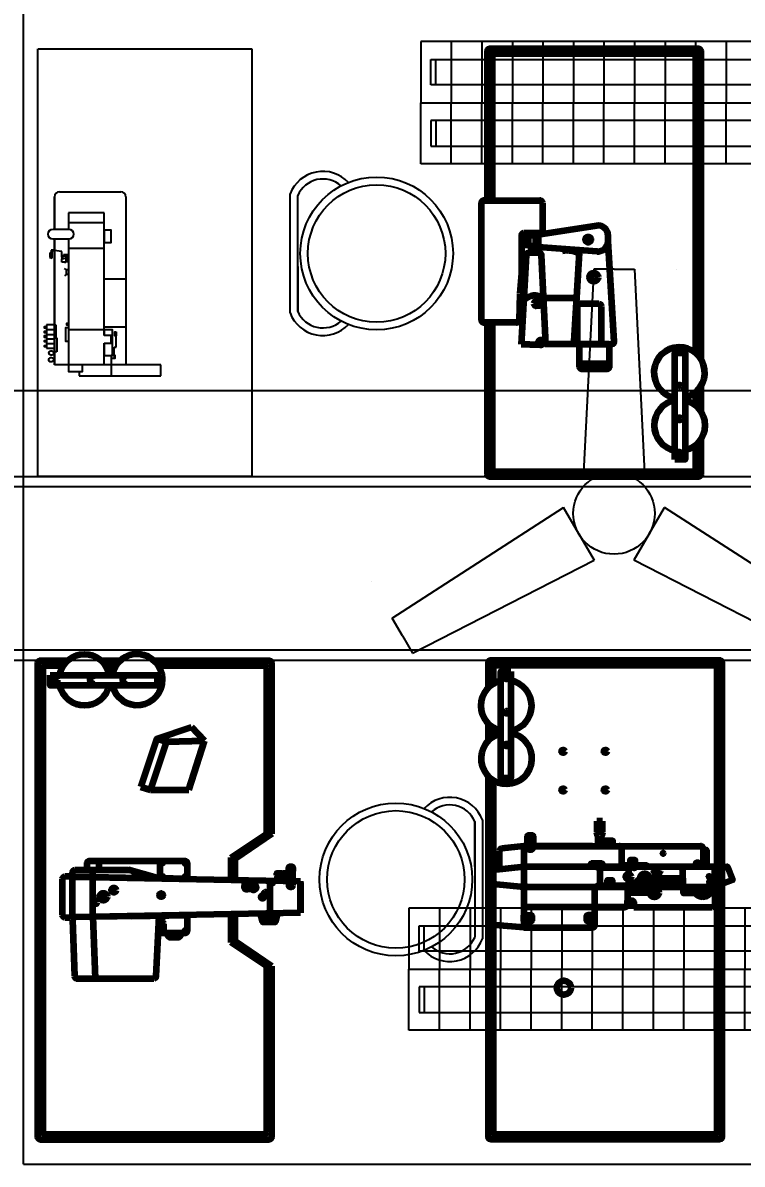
# Model space of a CAD drawing. Header units: inches. Extents: x 9 to 2198, y -380 to 182.
# Drawn here: x 531.1 to 601.8, y -138.6 to -26.5 of the extents above; entities that cross this region are included whole.
import ezdxf

# ---------------------------------------------------------------- set-up
doc = ezdxf.new("R2010")
doc.units = ezdxf.units.IN
doc.header["$MEASUREMENT"] = 0
doc.header["$PDMODE"] = 32
doc.header["$PDSIZE"] = -10
for name, color, linetype in [('beam', 50, 'Continuous'), ('center table', 30, 'Continuous'), ('chairs', 100, 'Continuous'), ('dimensions', 230, 'Continuous'), ('fans', 210, 'Continuous'), ('machines', 21, 'Continuous'), ('tubelights', 201, 'Continuous')]:
    doc.layers.add(name, color=color, linetype=linetype)
doc.styles.get("Standard").update_dxf_attribs({"font": 'arial.ttf'})
doc.dimstyles.get("Standard").update_dxf_attribs({"dimtxt": 11.9795, "dimasz": 0.18, "dimexe": 0.18, "dimexo": 0.0625, "dimgap": 0.09, "dimtad": 0, "dimtih": 1, "dimtoh": 1, "dimdec": 4, "dimzin": 0, "dimdsep": 46, "dimtxsty": 'Standard', "dimcen": 0.09, "dimadec": 0, "dimazin": 0, "dimtfac": 1, "dimtdec": 4, "dimtofl": 0, "dimtmove": 0, "dimatfit": 3, "dimfxl": 1, "dimtolj": 1, "dimtzin": 0, "dimarcsym": 0})

# ---------------------------------------------------------------- blocks, each defined once
blk = doc.blocks.new('nobs')
at = {"layer": 'machines'}
for p, q in [((826.11, 1346.75), (826.11, 1345.95)), ((826.11, 1345.95), (828.41, 1345.95)), ((826.58, 1345.95), (826.58, 1346.75)), ((827.04, 1345.95), (827.04, 1346.75)), ((827.49, 1345.95), (827.49, 1346.75)), ((827.95, 1345.95), (827.95, 1346.75)), ((828.41, 1345.95), (828.41, 1346.75))]:
    blk.add_line(p, q, dxfattribs=at)
for points in [[(826.26, 1345.95), (826.42, 1345.95), (826.42, 1345.78), (826.26, 1345.78)], [(826.72, 1345.95), (826.88, 1345.95), (826.88, 1345.78), (826.72, 1345.78)], [(827.17, 1345.95), (827.34, 1345.95), (827.34, 1345.78), (827.17, 1345.78)], [(827.63, 1345.95), (827.79, 1345.95), (827.79, 1345.78), (827.63, 1345.78)], [(828.12, 1345.95), (828.28, 1345.95), (828.28, 1345.78), (828.12, 1345.78)]]:
    blk.add_lwpolyline(points, close=True, dxfattribs=at)
blk = doc.blocks.new('*U28')
at = {"layer": 'fans'}
for p, q in [((-3.57, 10), (-4.57, -10)), ((-1.57, 10), (-3.57, 10)), ((-1.57, 10), (-1.57, 10)), ((-1.57, 10), (-1.57, 10)), ((-1.57, 10), (-1.57, 10)), ((-1.57, 10), (-1.57, 10)), ((-1.57, 10), (0.43, 10)), ((0.43, 10), (1.43, -10)), ((4.57, 10), (4.57, 10)), ((-1.57, -10), (-4.57, -10)), ((-1.57, -10), (1.43, -10))]:
    blk.add_line(p, q, dxfattribs=at)
blk = doc.blocks.new('*U29')
at = {"layer": 'fans', "color": 0, "linetype": 'ByBlock', "lineweight": -2, "transparency": 16777216}
blk.add_blockref('*U28', (1152.58, 51.52), dxfattribs=at)
for p, rotation in [((1138.1, 31.88), 120), ((1162.34, 29.16), 239.9999999999999)]:
    blk.add_blockref('*U28', p, dxfattribs=dict(at, rotation=rotation))
blk = doc.blocks.new('TUBELIGHT')
for p, q in [((2377.8, 620.73), (2329.8, 620.73)), ((2329.8, 620.73), (2329.8, 614.73)), ((2332.8, 620.73), (2332.8, 614.73)), ((2335.8, 620.73), (2335.8, 614.73)), ((2338.8, 620.73), (2338.8, 614.73)), ((2341.8, 620.73), (2341.8, 614.73)), ((2344.8, 620.73), (2344.8, 614.73)), ((2347.8, 620.73), (2347.8, 614.73)), ((2350.8, 620.73), (2350.8, 614.73)), ((2353.8, 620.73), (2353.8, 614.73)), ((2356.8, 620.73), (2356.8, 614.73)), ((2359.8, 620.73), (2359.8, 614.73)), ((2362.8, 620.73), (2362.8, 614.73)), ((2365.8, 620.73), (2365.8, 614.73)), ((2368.8, 620.73), (2368.8, 614.73)), ((2371.8, 620.73), (2371.8, 614.73)), ((2374.8, 620.73), (2374.8, 614.73)), ((2377.8, 614.73), (2377.8, 620.73)), ((2330.8, 618.98), (2376.8, 618.98)), ((2330.8, 616.48), (2330.8, 618.98)), ((2331.3, 616.48), (2331.3, 618.98)), ((2376.3, 618.98), (2376.3, 616.48)), ((2376.8, 618.98), (2376.8, 616.48)), ((2376.8, 616.48), (2330.8, 616.48)), ((2329.8, 614.73), (2377.8, 614.73)), ((2329.8, 608.73), (2329.8, 614.73)), ((2332.8, 608.73), (2332.8, 614.73)), ((2335.8, 608.73), (2335.8, 614.73)), ((2338.8, 608.73), (2338.8, 614.73)), ((2341.8, 608.73), (2341.8, 614.73)), ((2344.8, 608.73), (2344.8, 614.73)), ((2347.8, 608.73), (2347.8, 614.73)), ((2350.8, 608.73), (2350.8, 614.73)), ((2353.8, 608.73), (2353.8, 614.73)), ((2356.8, 608.73), (2356.8, 614.73)), ((2359.8, 608.73), (2359.8, 614.73)), ((2362.8, 608.73), (2362.8, 614.73)), ((2365.8, 608.73), (2365.8, 614.73)), ((2368.8, 608.73), (2368.8, 614.73)), ((2371.8, 608.73), (2371.8, 614.73)), ((2374.8, 608.73), (2374.8, 614.73)), ((2377.8, 614.73), (2377.8, 608.73)), ((2376.8, 612.98), (2330.8, 612.98)), ((2330.8, 612.98), (2330.8, 610.48)), ((2331.3, 612.98), (2331.3, 610.48)), ((2376.3, 610.48), (2376.3, 612.98)), ((2376.8, 610.48), (2376.8, 612.98)), ((2330.8, 610.48), (2376.8, 610.48)), ((2377.8, 608.73), (2329.8, 608.73))]:
    blk.add_line(p, q)
blk = doc.blocks.new('*D49')
at = {"layer": 'Defpoints', "color": 0, "transparency": 16777216}
for p in [(709.19, -62.62), (136.19, -80.06), (709.19, -80.06)]:
    blk.add_point(p, dxfattribs=at)
at = {"layer": 'dimensions', "color": 0, "lineweight": -2, "transparency": 16777216}
for p, q in [((136.19, -79.99), (136.19, -62.44)), ((136.37, -62.62), (388.45, -62.62)), ((709.01, -62.62), (456.94, -62.62)), ((709.19, -79.99), (709.19, -62.44))]:
    blk.add_line(p, q, dxfattribs=at)
at = {"layer": 'dimensions', "color": 0, "transparency": 16777216}
for points in [[(136.37, -62.59), (136.37, -62.65), (136.19, -62.62)], [(709.01, -62.59), (709.01, -62.65), (709.19, -62.62)]]:
    blk.add_solid(points, dxfattribs=at)
at = {"layer": 'dimensions', "color": 0, "transparency": 16777216, "insert": (422.69, -62.62), "char_height": 11.9795, "attachment_point": 5}
blk.add_mtext('\\A1;573.0000', dxfattribs=at)

msp = doc.modelspace()

# ---------------------------------------------------------------- linework, layer by layer
at = {"layer": 'beam'}
for q in [(531.19477, -12.05658), (647.19477, -138.55658)]:
    msp.add_line((531.19477, -138.55658), q, dxfattribs=at)
at = {"layer": 'center table'}
for p, q in [((709.19477, -71.05658), (136.19477, -71.05658)), ((709.19477, -72.05658), (136.19477, -72.05658)), ((136.19477, -88.05658), (709.19477, -88.05658)), ((136.19477, -89.05658), (709.19477, -89.05658))]:
    msp.add_line(p, q, dxfattribs=at)
at = {"layer": 'chairs', "linetype": 'ByBlock'}
for p, q in [((557.38282, -54.9778), (557.38282, -43.29917)), ((558.13282, -54.83201), (558.13282, -43.44496)), ((558.13282, -50.41651), (558.13282, -54.83201)), ((575.51483, -109.31861), (575.51483, -104.90312)), ((575.51483, -104.90312), (575.51483, -116.29017)), ((576.26483, -104.75733), (576.26483, -116.43596))]:
    msp.add_line(p, q, dxfattribs=at)
for centre, radius in [((565.88048, -49.13848), 7.5), ((565.88048, -49.13848), 6.75), ((567.76716, -110.59664), 7.5), ((567.76716, -110.59664), 6.75)]:
    msp.add_circle(centre, radius, dxfattribs=at)
for centre, radius, start, end in [((560.59721, -44.51445), 3.43646, 43.0339046, 159.2895399), ((560.59721, -44.51445), 2.68646, 48.4094874, 156.5400873), ((560.59721, -53.76251), 2.68646, 203.4599127, 311.5905126), ((560.59721, -53.76251), 3.43646, 200.7104601, 316.9660954), ((573.05044, -105.97261), 3.43646, 20.7104601, 136.9660954), ((573.05044, -105.97261), 2.68646, 23.4599127, 131.5905126), ((573.05044, -115.22067), 3.43646, 223.0339046, 339.2895399), ((573.05044, -115.22067), 2.68646, 228.4094874, 336.5400873)]:
    msp.add_arc(centre, radius, start, end, dxfattribs=at)
at = {"layer": 'fans'}
msp.add_circle((589.19242, -74.66499), 4, dxfattribs=at)
at = {"layer": 'machines'}
for p, q in [((532.61058, -71.03758), (532.61058, -29.03758)), ((532.63013, -29.03758), (553.63013, -29.03758)), ((553.63013, -29.03758), (553.63013, -71.03758)), ((534.24455, -46.7381), (534.24455, -43.58501)), ((534.24455, -43.58501), (534.24455, -46.7381)), ((534.74455, -43.08501), (540.74455, -43.08501)), ((541.24455, -43.58501), (541.24455, -60.08501)), ((535.63292, -45.13769), (535.63292, -46.73847)), ((539.13292, -45.13769), (535.63292, -45.13769)), ((539.13292, -57.1987), (539.13292, -45.13769)), ((539.13292, -46.13769), (535.63292, -46.13769)), ((533.61358, -47.2381), (533.61358, -47.2381)), ((534.24455, -60.08501), (534.24455, -47.7381)), ((534.24455, -47.7381), (534.24455, -60.08501)), ((535.63292, -47.73772), (535.63292, -60.13769)), ((536.11358, -47.2381), (536.11358, -47.2381)), ((533.98517, -49.00348), (533.78757, -49.09769)), ((533.78757, -49.09769), (533.78757, -49.52163)), ((534.22042, -48.82448), (533.90049, -48.82448)), ((533.90049, -48.82448), (533.90049, -49.03174)), ((534.00399, -49.60642), (534.00399, -48.99405)), ((534.13573, -48.97521), (534.22042, -48.82448)), ((534.95439, -48.95637), (534.2016, -48.86216)), ((534.95439, -49.50279), (534.95439, -48.95637)), ((535.3496, -49.25784), (535.12377, -49.26726)), ((535.12377, -49.26726), (535.12377, -49.4651)), ((535.35901, -49.597), (535.3496, -49.25784)), ((535.3496, -49.25784), (535.3496, -49.25784)), ((535.45311, -49.17305), (535.45311, -50.01152)), ((539.13292, -48.63769), (535.63292, -48.63769)), ((533.78757, -49.52163), (534.00399, -49.60642)), ((535.12377, -49.4651), (534.95439, -49.50279)), ((534.95439, -49.50279), (534.95439, -49.69121)), ((534.95439, -49.67236), (535.35901, -49.597)), ((534.95439, -50.0021), (534.95439, -49.67236)), ((535.3496, -50.0021), (534.95439, -50.0021)), ((535.3496, -50.0021), (535.22727, -50.0021)), ((535.22727, -50.0021), (535.3496, -50.0021)), ((535.3496, -49.65352), (535.3496, -50.0021)), ((535.18701, -50.60091), (535.37293, -50.72988)), ((535.37293, -51.20966), (535.21054, -51.32516)), ((535.63292, -50.72988), (535.37293, -50.72988)), ((535.37293, -50.72988), (535.37293, -51.20966)), ((535.63292, -51.20966), (535.37293, -51.20966)), ((539.13292, -51.63769), (541.24455, -51.63769)), ((534.24288, -56.15584), (534.36326, -56.15584)), ((534.36326, -56.15584), (534.36326, -57.4353)), ((539.13292, -56.63769), (535.63292, -56.63769)), ((539.13292, -56.35139), (541.24455, -56.35139)), ((540.30608, -58.32718), (540.30608, -56.95738)), ((534.24455, -60.08501), (534.24455, -57.78611)), ((534.36326, -57.4353), (534.48365, -57.4353)), ((534.48365, -57.4353), (534.48365, -58.7982)), ((539.13292, -60.13769), (539.13292, -57.93428)), ((534.48365, -58.7982), (534.23361, -58.7982)), ((539.80201, -59.16829), (539.80201, -61.13889)), ((540.09005, -59.14426), (540.09005, -58.32718)), ((540.09005, -58.32718), (540.30608, -58.32718)), ((540.09005, -59.12023), (540.09005, -59.31248)), ((541.24455, -60.08501), (534.24455, -60.08501)), ((544.67209, -60.08082), (536.67209, -60.08082)), ((544.67209, -61.14806), (544.67209, -60.08082)), ((536.67209, -60.71632), (536.67209, -61.14806)), ((536.67209, -61.14806), (544.67209, -61.14806)), ((553.63013, -71.03758), (532.63013, -71.03758))]:
    msp.add_line(p, q, dxfattribs=at)
at = {"layer": 'machines', "linetype": 'ByBlock', "lineweight": 100}
for p, q in [((576.1675, -55.67736), (576.1675, -44.17736)), ((576.4175, -43.92736), (581.9175, -43.92736)), ((582.1675, -44.17736), (582.1675, -46.87736)), ((587.45798, -46.4114), (581.75439, -47.29792)), ((580.0975, -47.37736), (580.0975, -51.14099)), ((580.3475, -47.12736), (581.9175, -47.12736)), ((581.47818, -47.34085), (580.75219, -47.45369)), ((580.75219, -47.45369), (580.75219, -48.61151)), ((581.47818, -47.40674), (581.47818, -47.12736)), ((581.47818, -47.40674), (581.47818, -48.4629)), ((581.75439, -47.40133), (581.75439, -47.12736)), ((581.75439, -47.40133), (581.75439, -48.40133)), ((583.1675, -47.12736), (583.1675, -47.14075)), ((588.61157, -47.94917), (588.61157, -47.39954)), ((589.22125, -57.77633), (588.61157, -47.94917)), ((581.47818, -48.4629), (580.75122, -48.39249)), ((581.49106, -48.65097), (580.76356, -48.61212)), ((587.53575, -48.94629), (581.72951, -48.50481)), ((584.08881, -48.90568), (584.08881, -48.6842)), ((585.76119, -49.0432), (585.25464, -57.77873)), ((580.09935, -51.09808), (579.92872, -53.07902)), ((579.92698, -53.11166), (579.8742, -55.68249)), ((585.50025, -53.5432), (582.26992, -53.5432)), ((585.57304, -54.33633), (585.57304, -57.79094)), ((587.70981, -54.08633), (585.82304, -54.08633)), ((587.95981, -57.79094), (587.95981, -54.33633)), ((579.62426, -55.92736), (576.4175, -55.92736)), ((580.9372, -58.07447), (580.08198, -58.07447)), ((582.48123, -58.0432), (582.38499, -58.05236)), ((585.50422, -58.0432), (582.48123, -58.0432)), ((585.50422, -58.0432), (588.97182, -58.0432)), ((585.82304, -58.04094), (587.70981, -58.04094)), ((588.6731, -59.97012), (585.8161, -59.97012)), ((535.10101, -89.62077), (533.33435, -89.62077)), ((540.25924, -89.62077), (539.2647, -89.62077)), ((554.83435, -89.62077), (544.45651, -89.62077)), ((533.08435, -89.87077), (533.08435, -135.37077)), ((555.08435, -106.12077), (555.08435, -89.87077)), ((544.2823, -96.78054), (547.70964, -95.64707)), ((548.95715, -96.97891), (547.70964, -95.64707)), ((548.95715, -96.97891), (545.23098, -97.09677)), ((545.23098, -97.09677), (548.95715, -96.97891)), ((547.42381, -101.78748), (548.95715, -96.97891)), ((542.71208, -101.4912), (543.66741, -101.78748)), ((543.66741, -101.78748), (547.42381, -101.78748)), ((588.05254, -104.8757), (587.5014, -104.8757)), ((587.5014, -104.8757), (587.5014, -105.97009)), ((588.05254, -105.97009), (588.05254, -104.8757)), ((551.58435, -108.45411), (555.08435, -106.12077)), ((555.58435, -106.12077), (551.98435, -108.58438)), ((555.58435, -106.12077), (555.08435, -106.12077)), ((587.6014, -106.29378), (587.5014, -105.97009)), ((587.6014, -106.29378), (587.6014, -107.06447)), ((588.05254, -105.97009), (587.95254, -106.29378)), ((587.95254, -107.06447), (587.95254, -106.29378)), ((580.32081, -107.32261), (578.16927, -107.55583)), ((580.7283, -107.32261), (580.32081, -107.32261)), ((580.32081, -107.32261), (580.32081, -115.32261)), ((580.32081, -107.32261), (580.7283, -107.32261)), ((587.07081, -107.32261), (581.21662, -107.32261)), ((581.21662, -107.32261), (597.69158, -107.32261)), ((587.95254, -106.80633), (587.6014, -106.80633)), ((587.6014, -107.06447), (587.95254, -107.06447)), ((589.94603, -109.32261), (589.94603, -107.57261)), ((597.94158, -107.57261), (597.94158, -109.32261)), ((551.58435, -110.62835), (551.58435, -108.45411)), ((551.98435, -110.62835), (551.98435, -108.58438)), ((577.94621, -109.58), (577.94621, -107.80437)), ((536.25529, -109.67292), (541.52057, -109.67292)), ((538.00529, -110.36441), (538.00529, -109.67292)), ((538.63773, -109.67292), (538.63773, -108.77391)), ((544.50529, -110.49137), (541.52057, -109.67292)), ((544.62076, -110.49301), (544.62076, -108.77391)), ((577.32081, -109.64779), (580.32081, -109.32261)), ((577.32081, -109.64779), (577.32081, -114.846)), ((580.32081, -109.32261), (599.22124, -109.32261)), ((595.94562, -111.32261), (595.94562, -109.32261)), ((597.24865, -109.15763), (597.24865, -108.98778)), ((597.27564, -109.1641), (597.27564, -108.98131)), ((597.3074, -109.1641), (597.3074, -108.98131)), ((597.33837, -109.1641), (597.33837, -108.98131)), ((597.36537, -109.1641), (597.36537, -108.98131)), ((597.39474, -109.1641), (597.39474, -108.98131)), ((597.42493, -109.1641), (597.42493, -108.98131)), ((597.4543, -109.1641), (597.4543, -108.98131)), ((597.4805, -109.1641), (597.4805, -108.98131)), ((597.51147, -109.1641), (597.51147, -108.98131)), ((597.53768, -109.1641), (597.53768, -108.98131)), ((597.56308, -109.15207), (597.56308, -108.99335)), ((599.08133, -111.32261), (599.08133, -109.32261)), ((599.32124, -111.22261), (599.32124, -109.42261)), ((535.00685, -110.57553), (535.00685, -114.07553)), ((535.75529, -110.32553), (535.25685, -110.32553)), ((536.00529, -110.08036), (536.00529, -109.92292)), ((536.00529, -114.07044), (536.00529, -110.57553)), ((536.00529, -114.07553), (536.00529, -110.58044)), ((544.50529, -110.49137), (536.25041, -110.33032)), ((536.26015, -110.33049), (558.40137, -110.76085)), ((538.00529, -114.28516), (538.00529, -110.36441)), ((544.50529, -110.47858), (544.50529, -110.49137)), ((555.42312, -113.881), (555.42312, -110.70296)), ((556.15009, -110.43445), (556.51175, -110.43445)), ((556.16926, -110.39231), (556.48743, -110.39231)), ((556.18505, -110.35761), (556.46741, -110.35761)), ((556.20309, -110.31795), (556.44453, -110.31795)), ((556.22277, -110.27469), (556.41957, -110.27469)), ((556.23564, -110.6035), (556.23564, -110.71875)), ((556.24434, -110.22726), (556.3922, -110.22726)), ((556.39415, -110.6035), (556.39415, -110.72183)), ((556.70823, -110.54313), (556.70823, -110.72794)), ((556.91192, -110.54313), (556.91192, -110.7319)), ((558.40137, -113.87345), (558.40137, -110.76085)), ((558.40137, -110.81146), (558.40137, -110.81146)), ((558.40137, -110.90954), (558.40137, -113.72288)), ((591.24721, -110.91375), (591.40964, -110.91375)), ((577.32081, -111.03219), (580.32081, -111.32261)), ((580.32081, -111.32261), (592.76645, -111.32261)), ((592.71995, -111.90778), (590.52575, -111.90778)), ((593.60556, -111.32261), (599.22124, -111.32261)), ((599.08133, -111.32261), (599.08133, -113.07261)), ((591.14681, -113.11483), (590.52216, -113.11483)), ((544.50529, -114.15977), (536.25938, -114.32058)), ((558.40137, -113.87345), (536.26034, -114.32038)), ((538.00513, -114.28516), (538.22222, -120.32553)), ((544.23315, -120.087), (544.50529, -114.15977)), ((551.58435, -116.78744), (551.58435, -114.01106)), ((551.98435, -116.65651), (551.98435, -114.01106)), ((554.92752, -114.803), (554.7955, -113.94624)), ((555.11698, -114.803), (555.07066, -113.94068)), ((555.29504, -114.803), (555.26796, -113.9367)), ((555.42312, -113.881), (555.42312, -114.803)), ((555.59144, -114.803), (555.6265, -113.92946)), ((555.74761, -114.803), (555.90733, -113.92379)), ((558.40137, -113.72288), (558.40137, -113.87345)), ((587.32081, -113.32261), (580.32081, -113.32261)), ((587.32081, -115.07261), (587.32081, -113.32261)), ((587.32081, -113.32261), (590.27575, -113.32261)), ((591.14681, -113.32261), (598.83133, -113.32261)), ((535.25685, -114.32553), (535.75529, -114.32553)), ((536.01442, -114.57951), (536.21227, -120.08451)), ((544.98286, -114.95522), (544.46877, -114.95522)), ((544.98286, -115.87937), (544.98286, -114.95522)), ((580.32081, -115.32261), (577.55036, -115.09516)), ((580.32081, -115.32261), (587.07081, -115.32261)), ((555.08435, -119.12077), (551.58435, -116.78744)), ((555.58435, -119.12077), (551.98435, -116.65651)), ((555.08435, -135.37077), (555.08435, -119.12077)), ((555.08435, -119.12077), (555.58435, -119.12077)), ((536.46211, -120.32553), (543.98341, -120.32553)), ((533.33435, -135.62077), (554.83435, -135.62077))]:
    msp.add_line(p, q, dxfattribs=at)
for points in [[(597.7393, -59.53628), (597.7393, -29.2932, 0.414213562), (597.4893, -29.0432), (576.9893, -29.0432, 0.414213562), (576.7393, -29.2932), (576.7393, -43.92736)], [(581.87166, -49.06221), (580.80509, -49.06221, 0.398513184), (580.55545, -49.29874), (580.08198, -58.07447)], [(582.47978, -58.04334), (582.07168, -49.29227, 0.432970807), (581.79445, -49.05543), (581.73319, -49.06221)], [(581.32452, -54.06749, -0.414213562), (581.57452, -53.81749), (581.84986, -53.81749)], [(582.06685, -54.03448, -0.414213562), (581.81685, -54.28448), (581.54151, -54.28448)], [(576.7393, -55.92736), (576.7393, -70.7932, 0.414213562), (576.9893, -71.0432), (597.4893, -71.0432, 0.414213562), (597.7393, -70.7932), (597.7393, -67.3583)], [(535.53972, -89.12077), (532.83435, -89.12077, 0.414213562), (532.58435, -89.37077), (532.58435, -135.87077, 0.414213562), (532.83435, -136.12077), (555.33435, -136.12077, 0.414213562), (555.58435, -135.87077), (555.58435, -119.12077)], [(555.58435, -106.12077), (555.58435, -89.37077, 0.414213562), (555.33435, -89.12077), (544.02991, -89.12077)], [(576.82081, -100.43557), (576.82081, -135.846, 0.414213562), (577.07081, -136.096), (599.57081, -136.096, 0.414213562), (599.82081, -135.846), (599.82081, -89.346, 0.414213562), (599.57081, -89.096), (577.07081, -89.096, 0.414213562), (576.82081, -89.346), (576.82081, -91.7925)], [(577.32081, -100.84193), (577.32081, -135.346, 0.414213562), (577.57081, -135.596), (599.07081, -135.596, 0.414213562), (599.32081, -135.346), (599.32081, -89.846, 0.414213562), (599.07081, -89.596), (577.57081, -89.596, 0.414213562), (577.32081, -89.846), (577.32081, -91.39713)], [(580.7283, -107.32261), (580.69287, -107.32261), (580.69287, -106.36231, -0.414213562), (580.79287, -106.26231), (581.15206, -106.26231, -0.414213562), (581.25206, -106.36231), (581.25206, -107.32261), (581.21662, -107.32261)], [(537.4438, -109.67292), (537.4438, -109.02391, -0.414213562), (537.6938, -108.77391), (547.03117, -108.77391, -0.414213562), (547.28117, -109.02391), (547.28117, -110.5447), (541.79803, -110.42586)], [(590.60122, -110.58857), (590.60122, -110.97238, -0.414213562), (590.35122, -111.22238), (588.07194, -111.22238, -0.414213562), (587.82194, -110.97238), (587.82194, -109.68163, -0.414213562), (588.07194, -109.43163), (590.35122, -109.43163, -0.414213562), (590.60122, -109.68163), (590.60122, -110.06543)], [(553.60952, -111.20645), (553.33602, -111.20645, -0.414213562), (553.23602, -111.10645), (553.23602, -111.04003, 0.414213562), (553.13602, -110.94003), (552.99885, -110.94003, 0.414213562), (552.89885, -111.04003), (552.89885, -111.46167, 0.414213562), (552.99885, -111.56167), (553.23602, -111.56167)], [(592.86645, -111.58327), (592.86645, -111.42261, 0.414213562), (592.76645, -111.32261), (591.06549, -111.32261), (591.06549, -111.01375, -0.414213562), (591.16549, -110.91375), (591.24721, -110.91375)], [(591.50964, -110.81375), (591.50964, -110.72666, -0.414213562), (591.60964, -110.62666), (591.80323, -110.62666)], [(592.52793, -110.74422), (592.6886, -110.74422, -0.414213562), (592.7886, -110.84422), (592.7886, -110.98329, -0.414213562), (592.6886, -111.08329), (591.72892, -111.08329, -0.414213562), (591.62892, -110.98329), (591.62892, -110.84422, -0.414213562), (591.72892, -110.74422), (591.87656, -110.74422)], [(592.60126, -110.62666), (592.81218, -110.62666, -0.414213562), (592.91218, -110.72666), (592.91218, -110.813, 0.416410859), (593.01293, -110.913), (595.94562, -110.89101)], [(592.63489, -110.45942), (595.94562, -110.45942), (595.94562, -111.32261), (593.60556, -111.32261, 0.414213562), (593.50556, -111.42261), (593.50556, -111.65759)], [(590.52575, -113.07261), (590.52575, -112.65705), (590.89681, -112.65705, -0.414213562), (591.14681, -112.90705), (591.14681, -113.32261)], [(541.84836, -114.22031), (547.28117, -114.09792), (547.28117, -115.62937, -0.414213562), (547.03117, -115.87937), (544.42634, -115.87937)]]:
    msp.add_lwpolyline(points, format="xyb", dxfattribs=at)
for points in [[(597.2393, -58.94682), (597.2393, -29.5432), (577.2393, -29.5432), (577.2393, -43.92736)], [(577.2393, -55.92736), (577.2393, -70.5432), (597.2393, -70.5432), (597.2393, -67.92854)], [(580.9372, -58.07447), (581.85081, -58.07447)], [(597.2393, -64.10004), (597.2393, -62.73173)], [(597.2393, -64.10004), (597.2393, -62.73173)], [(597.7393, -64.67028), (597.7393, -62.14227)], [(597.7393, -64.67028), (597.7393, -62.14227)], [(540.68584, -89.12077), (538.826, -89.12077)], [(576.82081, -95.28714), (576.82081, -96.9941)], [(577.32081, -95.68251), (577.32081, -96.58774)], [(543.66741, -101.78748), (545.23098, -97.09677), (544.2823, -96.78054), (542.71208, -101.4912)], [(598.90115, -110.89729), (598.57498, -110.89729), (598.57498, -110.77401), (599.08133, -110.77401), (599.08133, -110.89729)], [(598.90115, -110.89729), (598.90115, -111.18829), (599.08133, -111.18829), (599.08133, -110.77401), (598.90115, -110.77401)], [(552.89885, -111.46167), (552.89885, -111.20645)], [(553.60952, -111.56167), (552.99885, -111.56167)], [(556.15191, -113.91886), (555.90118, -114.803), (554.68891, -114.803), (554.45882, -113.95303)]]:
    msp.add_lwpolyline(points, dxfattribs=at)
at = {"layer": 'machines'}
msp.add_lwpolyline([(534.11358, -46.7381), (535.61358, -46.7381, -0.414213562), (536.11358, -47.2381, -0.414213562), (535.61358, -47.7381), (534.11358, -47.7381, -1)], format="xyb", close=True, dxfattribs=at)
for points in [[(539.13292, -46.86387), (539.13292, -48.07757), (539.81364, -48.07757), (539.81364, -46.86387)], [(533.94754, -49.11653), (533.94754, -49.50279), (533.86285, -49.50279), (533.86285, -49.11653)], [(535.63292, -55.9768), (535.63292, -56.16613), (535.44645, -56.16613), (535.44645, -55.9768)], [(535.63292, -56.40644), (535.63292, -57.77183), (535.35553, -57.77183), (535.35553, -56.40644)], [(540.30608, -56.83722), (540.30608, -57.22173), (540.16206, -57.22173), (540.16206, -56.83722)], [(539.13292, -57.93428), (539.13292, -58.4124), (539.13292, -58.4124), (539.13292, -57.93428)], [(539.80201, -59.16829), (539.80201, -59.40861), (540.21007, -59.40861), (540.21007, -59.16829)], [(535.63292, -60.08501), (535.63292, -60.71632), (536.9936, -60.71632), (536.9936, -60.08501)]]:
    msp.add_lwpolyline(points, close=True, dxfattribs=at)
for points in [[(539.13292, -57.93428), (539.13292, -59.14806), (539.94603, -59.14806), (539.94603, -56.62094), (539.13292, -56.62094), (539.13292, -57.1987)], [(539.13292, -57.93428), (539.81364, -57.93428), (539.81364, -57.1987), (539.13292, -57.1987)]]:
    msp.add_lwpolyline(points, dxfattribs=at)
at = {"layer": 'machines', "linetype": 'ByBlock', "lineweight": 100}
for points in [[(588.71845, -58.01844), (588.71845, -60.26478, -0.414213562), (588.46845, -60.51478), (586.0661, -60.51478, -0.414213562), (585.8161, -60.26478), (585.8161, -58.01844)], [(598.30979, -109.32261), (598.30979, -107.7953, 0.414213562), (598.20979, -107.6953), (598.04158, -107.6953, 0.414213562), (597.94158, -107.7953), (597.94158, -109.32261)], [(557.2453, -109.77653), (557.2453, -109.43849, -0.414213562), (557.3453, -109.33849), (557.54651, -109.33849, -0.414213562), (557.64651, -109.43849), (557.64651, -109.77653)], [(557.64651, -111.20972), (557.64651, -109.77653), (557.2453, -109.77653), (557.2453, -111.20972, 0.414213562), (557.3453, -111.30972), (557.54651, -111.30972, 0.414213562)], [(588.07194, -109.32261), (588.07194, -109.11933, 0.414213562), (587.97194, -109.01933), (587.01978, -109.01933, 0.414213562), (586.91978, -109.11933), (586.91978, -109.32261)], [(597.60518, -109.32261), (597.60518, -109.29531, 0.414213562), (597.50518, -109.19531), (597.30555, -109.19531, 0.414213562), (597.20555, -109.29531), (597.20555, -109.32261)], [(597.58055, -109.1141), (597.58055, -109.03131, 0.414213562), (597.53055, -108.98131), (597.27324, -108.98131, 0.414213562), (597.22324, -109.03131), (597.22324, -109.1141, 0.414213562), (597.27324, -109.1641), (597.53055, -109.1641, 0.414213562)], [(599.32124, -111.22261), (599.32626, -109.40486), (600.30082, -109.33892, -0.308574023), (600.34737, -109.37067), (600.83446, -110.6133, -0.420706814), (600.80513, -110.67849)], [(556.06726, -110.13079), (556.06726, -110.03144, -0.414213562), (556.11726, -109.98144), (556.52244, -109.98144, -0.414213562), (556.57244, -110.03144), (556.57244, -110.13079, -0.414213562), (556.52244, -110.18079), (556.11726, -110.18079, -0.414213562)], [(556.57244, -110.52805), (556.57244, -110.5535, -0.414213562), (556.52244, -110.6035), (556.11726, -110.6035, -0.414213562), (556.06726, -110.5535), (556.06726, -110.52805, -0.414213562), (556.11726, -110.47805), (556.52244, -110.47805, -0.414213562)], [(557.08166, -110.49313), (557.08166, -110.46298, 0.414213562), (557.03166, -110.41298), (556.62244, -110.41298, 0.414213562), (556.57244, -110.46298), (556.57244, -110.49313, 0.414213562), (556.62244, -110.54313), (557.03166, -110.54313, 0.414213562)], [(556.60638, -110.13079), (556.60638, -110.11753, -0.414213562), (556.65638, -110.06753), (556.96942, -110.06753, -0.414213562), (557.01942, -110.11753), (557.01942, -110.13079, -0.414213562), (556.96942, -110.18079), (556.65638, -110.18079, -0.414213562)], [(556.70823, -110.06753), (556.70823, -110.03825, -0.414213562), (556.75823, -109.98825), (556.86192, -109.98825, -0.414213562), (556.91192, -110.03825), (556.91192, -110.06753)], [(590.52575, -111.57261), (590.52575, -113.07261, -0.414213562), (590.27575, -113.32261), (587.57081, -113.32261, -0.414213562), (587.32081, -113.07261), (587.32081, -111.57261, -0.414213562), (587.57081, -111.32261), (590.27575, -111.32261, -0.414213562)], [(597.20202, -111.32261), (597.20202, -111.47751, -0.414213562), (597.15202, -111.52751), (595.99562, -111.52751, -0.414213562), (595.94562, -111.47751), (595.94562, -111.32261)], [(580.32081, -114.70812), (580.32081, -114.11453), (581.03344, -114.11453, -0.414213562), (581.13344, -114.21453), (581.13344, -114.60812, -0.414213562), (581.03344, -114.70812)], [(587.32081, -114.70812), (587.32081, -114.11453), (586.605, -114.11453, 0.414213562), (586.505, -114.21453), (586.505, -114.60812, 0.414213562), (586.605, -114.70812)], [(546.63991, -115.87937), (546.63991, -116.04136, -0.414213562), (546.38991, -116.29136), (545.60551, -116.29136, -0.414213562), (545.35551, -116.04136), (545.35551, -115.87937)], [(546.42372, -115.87937), (546.42372, -116.01317, -0.414213562), (546.32372, -116.11317), (545.63355, -116.11317, -0.414213562), (545.53355, -116.01317), (545.53355, -115.87937)]]:
    msp.add_lwpolyline(points, format="xyb", close=True, dxfattribs=at)
for points in [[(595.16953, -69.38385), (595.16953, -58.88385), (596.16953, -58.88385), (596.16953, -69.38385)], [(595.16953, -69.38385), (595.16953, -58.88385), (596.16953, -58.88385), (596.16953, -69.38385)], [(533.8133, -90.54316), (544.3133, -90.54316), (544.3133, -91.54316), (533.8133, -91.54316)], [(579.07057, -90.17026), (579.07057, -100.67026), (578.07057, -100.67026), (578.07057, -90.17026)], [(579.07057, -90.17026), (579.07057, -100.67026), (578.07057, -100.67026), (578.07057, -90.17026)], [(579.07057, -90.17026), (579.07057, -100.67026), (578.07057, -100.67026), (578.07057, -90.17026)], [(587.74488, -107.06447), (587.74488, -107.12313), (587.80116, -107.12313), (587.80116, -107.06447)], [(589.08191, -107.32261), (589.08191, -106.80633), (587.95254, -106.80633), (587.95254, -107.32261)], [(590.81341, -108.72306), (590.81341, -108.68026), (591.19443, -108.68026), (591.19443, -108.72306)], [(592.42, -109.32261), (592.42, -109.22895), (590.09022, -109.22895), (590.09022, -109.32261)], [(591.25511, -109.22895), (591.25511, -108.72306), (590.77063, -108.72306), (590.77063, -109.22895)], [(590.77063, -109.04994), (590.77063, -108.89429), (590.8795, -108.89429), (590.8795, -109.04994)], [(597.37887, -109.19531), (597.37887, -109.1641), (597.43207, -109.1641), (597.43207, -109.19531)], [(556.13026, -110.47805), (556.26548, -110.18079), (556.26548, -110.18079), (556.36539, -110.18079), (556.53691, -110.47805)], [(556.91192, -110.41298), (556.91192, -110.18079), (556.70823, -110.18079), (556.70823, -110.41298)], [(588.55456, -110.91501), (588.55456, -110.67062), (589.0231, -110.67062), (589.0231, -110.91501)], [(599.08133, -111.08411), (599.08133, -110.32261), (599.08133, -110.32261), (599.08133, -111.08411)], [(597.11179, -111.52751), (597.11179, -111.94071), (596.0193, -111.94071), (596.0193, -111.52751)]]:
    msp.add_lwpolyline(points, close=True, dxfattribs=at)
for centre, radius in [((586.65242, -47.77477), 0.27521), ((587.19587, -51.45688), 0.42497), ((582.01382, -57.87195), 0.25999), ((595.61479, -62.15738), 0.12761), ((595.61479, -62.15738), 0.12761), ((595.61479, -65.36886), 0.12761), ((595.61479, -65.36886), 0.12761), ((595.59177, -68.88843), 0.26374), ((595.59177, -68.88843), 0.26374), ((534.30872, -90.9654), 0.26374), ((578.64833, -90.66568), 0.26374), ((578.64833, -90.66568), 0.26374), ((578.64833, -90.66568), 0.26374), ((537.8283, -90.98842), 0.12761), ((541.03978, -90.98842), 0.12761), ((578.62531, -94.18525), 0.12761), ((578.62531, -94.18525), 0.12761), ((578.62531, -94.18525), 0.12761), ((578.62531, -97.39674), 0.12761), ((578.62531, -97.39674), 0.12761), ((578.62531, -97.39674), 0.12761), ((584.18658, -98.01964), 0.15807), ((588.34567, -98.01964), 0.15807), ((584.18658, -101.81344), 0.15807), ((588.34567, -101.81344), 0.15807), ((580.97246, -107.43626), 0.26931), ((580.97246, -107.43626), 0.10392), ((594.0196, -108.03829), 0.04026), ((544.82194, -108.95804), 0.07283), ((547.11967, -109.02391), 0.07283), ((580.4338, -109.43163), 0.04026), ((587.62924, -109.43163), 0.04026), ((587.70218, -109.1709), 0.04026), ((587.91253, -109.1709), 0.04026), ((591.17238, -109.45506), 0.04026), ((593.41466, -109.76401), 0.30529), ((593.41466, -109.76401), 0.24137), ((595.83099, -109.45506), 0.04026), ((544.82194, -110.33784), 0.07283), ((547.11967, -110.33784), 0.07283), ((555.61883, -110.91317), 0.07283), ((590.60122, -110.327), 0.26157), ((592.20225, -110.45942), 0.43264), ((592.20225, -110.45942), 0.39576), ((592.20225, -110.45942), 0.21993), ((598.53239, -110.32261), 0.04026), ((598.70543, -111.08411), 0.14436), ((539.0378, -112.30096), 0.36789), ((540.06456, -111.65156), 0.22985), ((544.71381, -112.13701), 0.18191), ((553.79543, -111.38406), 0.25711), ((553.79543, -111.38406), 0.09998), ((554.9751, -112.00569), 0.1748), ((555.29529, -111.83174), 0.07283), ((557.4459, -111.1224), 0.07283), ((580.4338, -111.22238), 0.04026), ((587.63987, -111.22238), 0.04026), ((591.17238, -111.22238), 0.04026), ((593.15259, -111.90778), 0.43264), ((593.15259, -111.90778), 0.39576), ((593.15259, -111.90778), 0.21993), ((595.83099, -111.22238), 0.04026), ((597.91672, -111.57125), 0.18263), ((538.23531, -112.86765), 0.1742), ((539.0378, -112.30096), 0.09059), ((554.65568, -112.32539), 0.14197), ((544.82194, -114.76135), 0.07283), ((544.82194, -115.1266), 0.07283), ((547.11967, -115.64064), 0.07283), ((584.26568, -121.22882), 0.69567)]:
    msp.add_circle(centre, radius, dxfattribs=at)
at = {"layer": 'machines'}
for centre, start, end in [((534.74455, -43.58501), 90, 180), ((540.74455, -43.58501), 0, 90)]:
    msp.add_arc(centre, 0.5, start, end, dxfattribs=at)
at = {"layer": 'machines', "linetype": 'ByBlock', "lineweight": 100}
for centre, radius, start, end in [((576.4175, -44.17736), 0.25, 90, 180), ((581.9175, -44.17736), 0.25, 0, 90), ((581.9175, -46.87736), 0.25, 270, 0), ((587.61157, -47.39954), 1, 0, 98.8348465), ((580.3475, -47.37736), 0.25, 90, 180), ((587.61157, -47.94917), 1, 265.6519052, 0), ((581.50439, -48.40133), 0.25, 266.9429288, 0), ((584.57348, -51.64574), 2.78259, 64.4268793, 100.0309768), ((581.40047, -54.80891), 1.53557, 55.5137078, 134.8129416), ((581.54151, -54.06749), 0.21699, 179.9944526, 270), ((581.84986, -54.03448), 0.21699, 359.9935464, 90), ((585.82304, -54.33633), 0.25, 90, 180), ((587.70981, -54.33633), 0.25, 0, 90), ((576.4175, -55.67736), 0.25, 180, 270), ((579.62426, -55.67736), 0.25, 270, 358.8238415), ((580.3475, -55.67736), 0.25, 270, 275.0024305), ((582.38561, -57.93508), 0.11728, 180.2615423, 269.6948855), ((585.50422, -57.7932), 0.25, 176.68124, 270), ((585.82304, -57.79094), 0.25, 180, 270), ((587.70981, -57.79094), 0.25, 270, 0), ((588.97182, -57.7932), 0.25, 270, 3.8695851), ((595.60571, -60.83927), 2.5, 283.0338361, 259.9519754), ((595.60571, -60.83927), 2.5, 283.0338361, 259.9519754), ((595.63131, -66.01429), 2.5, 100.6443388, 259.3556612), ((595.63131, -66.01429), 2.5, 100.6443388, 259.3556612), ((595.63131, -66.01429), 2.5, 282.4324273, 77.5675727), ((595.63131, -66.01429), 2.5, 282.4324273, 77.5675727), ((537.18286, -91.00494), 2.5, 10.6443388, 169.3556612), ((542.35788, -90.97934), 2.5, 193.0338361, 169.9519754), ((533.33435, -89.87077), 0.25, 90, 180), ((554.83435, -89.87077), 0.25, 0, 90), ((537.18286, -91.00494), 2.5, 192.4324273, 347.5675727), ((578.60879, -93.53982), 2.5, 102.4324273, 257.5675727), ((578.60879, -93.53982), 2.5, 102.4324273, 257.5675727), ((578.60879, -93.53982), 2.5, 102.4324273, 257.5675727), ((578.60879, -93.53982), 2.5, 280.6443388, 79.3556612), ((578.60879, -93.53982), 2.5, 280.6443388, 79.3556612), ((578.60879, -93.53982), 2.5, 280.6443388, 79.3556612), ((578.63439, -98.71484), 2.5, 103.0338361, 79.9519754), ((578.63439, -98.71484), 2.5, 103.0338361, 79.9519754), ((578.63439, -98.71484), 2.5, 103.0338361, 79.9519754), ((578.19621, -107.80437), 0.25, 96.1864495, 180), ((589.69603, -107.57261), 0.25, 0, 90), ((597.69158, -107.57261), 0.25, 0, 90), ((536.25529, -109.92292), 0.25, 90, 180), ((599.22124, -109.42261), 0.1, 0, 90), ((535.25685, -110.57553), 0.25, 90, 180), ((535.75529, -110.57553), 0.25, 0, 90), ((536.25529, -110.08036), 0.25, 180, 268.8822773), ((536.25529, -110.58044), 0.25, 88.886473, 180), ((591.40964, -110.81375), 0.1, 270, 0), ((597.91672, -111.32261), 0.97303, 214.1825687, 0), ((597.91672, -111.32261), 0.71471, 180, 0), ((597.91672, -111.32261), 0.61471, 180, 0), ((599.22124, -111.22261), 0.1, 270, 0), ((598.83133, -113.07261), 0.25, 270, 0), ((535.25685, -114.07553), 0.25, 180, 270), ((535.75529, -114.07553), 0.25, 270, 0), ((536.25529, -114.07044), 0.25, 180, 271.1564097), ((599.07124, -113.07261), 0.25, 270, 272.3131147), ((536.26426, -114.57053), 0.25, 91.1171984, 182.0583492), ((577.57081, -114.846), 0.25, 180, 265.3066289), ((587.07081, -115.07261), 0.25, 270, 0), ((536.46227, -120.08451), 0.25, 180, 270), ((536.46211, -120.07553), 0.25, 182.0583492, 270), ((543.98341, -120.07553), 0.25, 270, 357.3711459), ((533.33435, -135.37077), 0.25, 180, 270), ((554.83435, -135.37077), 0.25, 270, 0)]:
    msp.add_arc(centre, radius, start, end, dxfattribs=at)
at = {"layer": 'machines'}
for centre in [(533.91444, -59.57018), (533.92939, -58.91165)]:
    msp.add_ellipse(centre, major_axis=(-0.22424, -0.05987), ratio=0.95766326, dxfattribs=at)

# ---------------------------------------------------------------- block references
at = {"layer": 'fans'}
msp.add_blockref('*U29', (-561.81302, -112.18688), dxfattribs=at)
at = {"layer": 'machines', "rotation": 270}
msp.add_blockref('nobs', (-812.50916, 769.96068), dxfattribs=at)
at = {"layer": 'tubelights'}
for p in [(-1759.59463, -649.06852), (-1759.59463, -649.06852), (-1760.74568, -734.13837)]:
    msp.add_blockref('TUBELIGHT', p, dxfattribs=at)

# ---------------------------------------------------------------- dimensions: what is measured, and where the dimension line sits
at = {"layer": 'dimensions'}
dim = msp.add_linear_dim(base=(709.19477, -62.62334), p1=(136.19477, -80.05658), p2=(709.19477, -80.05658), dimstyle='Standard', dxfattribs=at)
dim.commit()
dim.dimension.update_dxf_attribs({"geometry": '*D49', "text_midpoint": (422.69477, -62.62334)})

doc.saveas('drawing.dxf')
